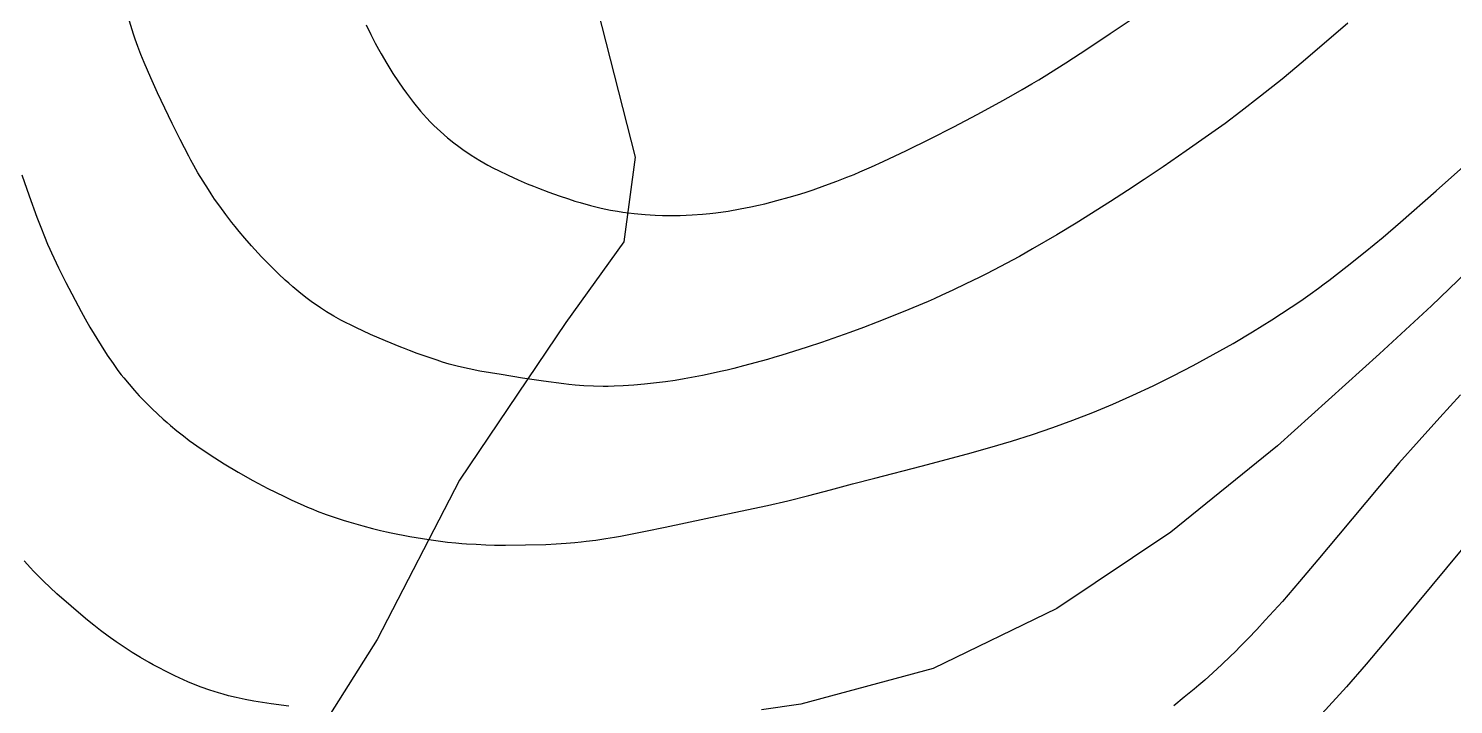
# Model space of a CAD drawing. Header units: millimetres. Extents: x 156921 to 159642, y 477538 to 479586.
# Drawn here: x 158435.2 to 158479.52, y 478565.27 to 478586.29 of the extents above; entities that cross this region are included whole.
import ezdxf

# ---------------------------------------------------------------- set-up
doc = ezdxf.new("R2010")
doc.units = ezdxf.units.MM
doc.header["$MEASUREMENT"] = 0
doc.linetypes.add('AM4', pattern=[4, 0, -4])
for name, color, linetype, transparency in [('D0025111', 66, 'AM4', 0.6), ('F0017111', 94, 'Continuous', 0.6), ('F0017114', 80, 'Continuous', 0.6)]:
    doc.layers.add(name, color=color, linetype=linetype, transparency=transparency)

msp = doc.modelspace()

# ---------------------------------------------------------------- linework, layer by layer
at = {"layer": 'D0025111', "linetype": 'Continuous', "transparency": 33554521, "flags": 128}
msp.add_lwpolyline([(158426.858, 478585.025), (158441.914, 478591.213), (158446.402, 478592.992), (158447.813, 478593.379), (158449.044, 478593.111), (158450.257, 478591.929), (158451.264, 478590.516), (158452.635, 478587.897), (158454.075, 478582.287), (158453.719, 478579.651), (158451.911, 478577.149), (158448.605, 478572.247), (158446.051, 478567.283), (158442.486, 478561.652), (158439.38, 478555.196), (158437.689, 478551.371), (158435.611, 478546.533), (158432.618, 478539.777)], dxfattribs=at)
at = {"layer": 'F0017111', "transparency": 33554521, "flags": 128}
for points in [[(158476.236, 478586.447), (158474.849, 478585.264), (158474.19, 478584.715), (158473.523, 478584.18), (158472.911, 478583.704), (158472.422, 478583.335), (158471.905, 478582.964), (158471.21, 478582.48), (158470.492, 478581.988), (158469.905, 478581.593), (158469.382, 478581.249), (158468.853, 478580.907), (158467.788, 478580.236), (158467.181, 478579.87), (158466.431, 478579.433), (158466.018, 478579.201), (158465.604, 478578.975), (158465.24, 478578.783), (158464.979, 478578.649), (158464.77, 478578.545), (158464.356, 478578.343), (158463.953, 478578.152), (158463.608, 478577.992), (158463.367, 478577.884), (158463.178, 478577.802), (158462.405, 478577.476), (158461.593, 478577.152), (158461.173, 478576.991), (158460.745, 478576.833), (158459.862, 478576.524), (158459.419, 478576.377), (158458.992, 478576.239), (158458.629, 478576.127), (158458.379, 478576.052), (158458.185, 478575.996), (158457.444, 478575.792), (158457.14, 478575.714), (158456.933, 478575.663), (158456.775, 478575.627), (158456.164, 478575.493), (158455.596, 478575.388), (158455.314, 478575.343), (158455.015, 478575.302), (158454.364, 478575.228), (158454.027, 478575.198), (158453.7, 478575.177), (158453.422, 478575.163), (158453.23, 478575.158), (158453.08, 478575.158), (158452.779, 478575.161), (158452.474, 478575.176), (158452.205, 478575.195), (158452.011, 478575.215), (158451.855, 478575.235), (158451.219, 478575.321), (158450.565, 478575.418), (158449.902, 478575.523), (158449.24, 478575.635), (158448.908, 478575.699), (158448.577, 478575.776), (158448.286, 478575.853), (158448.078, 478575.915), (158447.912, 478575.97), (158447.295, 478576.182), (158447.053, 478576.27), (158446.895, 478576.331), (158446.778, 478576.378), (158446.31, 478576.57), (158445.843, 478576.771), (158445.379, 478576.986), (158444.921, 478577.219), (158444.696, 478577.344), (158444.474, 478577.478), (158444.282, 478577.6), (158444.147, 478577.691), (158444.04, 478577.768), (158443.827, 478577.926), (158443.615, 478578.095), (158443.429, 478578.25), (158443.296, 478578.366), (158443.19, 478578.463), (158442.979, 478578.662), (158442.768, 478578.867), (158442.583, 478579.053), (158442.452, 478579.19), (158442.347, 478579.302), (158442.138, 478579.53), (158441.933, 478579.764), (158441.755, 478579.974), (158441.63, 478580.127), (158441.531, 478580.251), (158441.337, 478580.503), (158441.149, 478580.757), (158440.991, 478580.982), (158440.881, 478581.144), (158440.797, 478581.275), (158440.631, 478581.537), (158440.474, 478581.799), (158440.343, 478582.028), (158440.253, 478582.191), (158440.185, 478582.321), (158439.92, 478582.834), (158439.675, 478583.331), (158439.218, 478584.286), (158439.003, 478584.755), (158438.797, 478585.233), (158438.699, 478585.477), (158438.603, 478585.727), (158438.523, 478585.951), (158438.467, 478586.114), (158438.424, 478586.248), (158438.341, 478586.518)], [(158445.707, 478586.399), (158445.853, 478586.097), (158445.987, 478585.833), (158446.088, 478585.645), (158446.173, 478585.494), (158446.349, 478585.193), (158446.539, 478584.89), (158446.715, 478584.623), (158446.848, 478584.432), (158446.96, 478584.279), (158447.181, 478583.985), (158447.396, 478583.719), (158447.58, 478583.506), (158447.708, 478583.37), (158447.808, 478583.271), (158448.015, 478583.078), (158448.234, 478582.888), (158448.435, 478582.726), (158448.586, 478582.613), (158448.712, 478582.524), (158448.97, 478582.35), (158449.241, 478582.182), (158449.487, 478582.041), (158449.669, 478581.943), (158449.82, 478581.868), (158450.125, 478581.72), (158450.434, 478581.579), (158450.708, 478581.46), (158450.907, 478581.379), (158451.067, 478581.317), (158451.389, 478581.195), (158451.711, 478581.081), (158451.994, 478580.985), (158452.196, 478580.921), (158452.358, 478580.873), (158452.685, 478580.782), (158453.016, 478580.702), (158453.308, 478580.641), (158453.52, 478580.603), (158453.691, 478580.577), (158454.036, 478580.532), (158454.386, 478580.5), (158454.697, 478580.48), (158454.922, 478580.472), (158455.104, 478580.471), (158455.47, 478580.475), (158455.838, 478580.491), (158456.163, 478580.513), (158456.396, 478580.536), (158456.584, 478580.559), (158456.96, 478580.61), (158457.338, 478580.674), (158457.67, 478580.738), (158457.908, 478580.791), (158458.1, 478580.838), (158458.481, 478580.936), (158458.859, 478581.041), (158459.188, 478581.138), (158459.42, 478581.211), (158459.605, 478581.273), (158459.974, 478581.4), (158460.34, 478581.535), (158460.658, 478581.658), (158460.883, 478581.75), (158461.062, 478581.826), (158461.422, 478581.983), (158461.783, 478582.146), (158462.511, 478582.491), (158463.243, 478582.854), (158463.976, 478583.229), (158464.702, 478583.61), (158465.414, 478583.995), (158465.764, 478584.191), (158466.11, 478584.389), (158466.41, 478584.566), (158466.622, 478584.693), (158466.791, 478584.797), (158467.467, 478585.222), (158468.15, 478585.666), (158468.844, 478586.128), (158469.553, 478586.606)], [(158434.999, 478581.736), (158435.229, 478581.08), (158435.467, 478580.424), (158435.586, 478580.108), (158435.701, 478579.817), (158435.799, 478579.579), (158435.867, 478579.422), (158435.92, 478579.307), (158436.137, 478578.847), (158436.365, 478578.391), (158436.837, 478577.488), (158436.965, 478577.254), (158437.112, 478576.998), (158437.462, 478576.424), (158437.652, 478576.13), (158437.833, 478575.865), (158437.985, 478575.652), (158438.089, 478575.516), (158438.169, 478575.419), (158438.331, 478575.226), (158438.499, 478575.035), (158438.65, 478574.868), (158438.762, 478574.751), (158438.853, 478574.658), (158439.038, 478574.473), (158439.227, 478574.293), (158439.396, 478574.138), (158439.519, 478574.03), (158439.62, 478573.945), (158439.821, 478573.778), (158440.024, 478573.617), (158440.204, 478573.48), (158440.333, 478573.386), (158440.437, 478573.313), (158440.857, 478573.027), (158441.285, 478572.753), (158441.725, 478572.49), (158442.179, 478572.235), (158442.651, 478571.986), (158443.141, 478571.741), (158443.393, 478571.621), (158443.652, 478571.505), (158443.881, 478571.405), (158444.049, 478571.337), (158444.185, 478571.283), (158444.46, 478571.179), (158444.74, 478571.08), (158444.988, 478570.998), (158445.168, 478570.942), (158445.314, 478570.9), (158445.606, 478570.819), (158445.899, 478570.743), (158446.154, 478570.679), (158446.337, 478570.637), (158446.484, 478570.606), (158447.067, 478570.489), (158447.649, 478570.393), (158447.94, 478570.352), (158448.233, 478570.317), (158448.491, 478570.291), (158448.677, 478570.275), (158448.826, 478570.265), (158449.127, 478570.247), (158449.429, 478570.233), (158449.696, 478570.225), (158449.888, 478570.222), (158450.042, 478570.222), (158450.664, 478570.227), (158451.294, 478570.246), (158451.61, 478570.261), (158451.923, 478570.282), (158452.195, 478570.305), (158452.388, 478570.324), (158452.542, 478570.342), (158452.848, 478570.38), (158453.155, 478570.424), (158453.424, 478570.467), (158453.616, 478570.501), (158453.77, 478570.53), (158454.387, 478570.652), (158455.008, 478570.783), (158456.264, 478571.052), (158457.54, 478571.316), (158458.181, 478571.454), (158458.821, 478571.604), (158459.471, 478571.767), (158460.142, 478571.944), (158460.827, 478572.126), (158461.522, 478572.305), (158462.962, 478572.677), (158464.41, 478573.065), (158465.105, 478573.261), (158465.774, 478573.459), (158466.423, 478573.664), (158467.056, 478573.879), (158467.68, 478574.106), (158468.3, 478574.348), (158468.921, 478574.608), (158469.547, 478574.886), (158470.175, 478575.179), (158470.803, 478575.487), (158471.429, 478575.809), (158472.05, 478576.146), (158472.664, 478576.495), (158473.269, 478576.858), (158473.869, 478577.232), (158474.47, 478577.619), (158474.768, 478577.819), (158475.064, 478578.024), (158475.32, 478578.208), (158475.501, 478578.342), (158475.645, 478578.452), (158476.215, 478578.894), (158476.775, 478579.342), (158477.328, 478579.797), (158477.876, 478580.265), (158478.982, 478581.234), (158480.111, 478582.241)], [(158481.303, 478580.033), (158478.839, 478577.665), (158477.221, 478576.165), (158474.046, 478573.308), (158470.727, 478570.623), (158467.179, 478568.25), (158463.343, 478566.384), (158459.227, 478565.28), (158458.004, 478565.097)], [(158479.756, 478570.062), (158477.935, 478567.87), (158477.352, 478567.169), (158476.8, 478566.519), (158476.188, 478565.821), (158475.428, 478564.975)], [(158443.297, 478565.21), (158442.755, 478565.285), (158442.211, 478565.371), (158441.937, 478565.422), (158441.664, 478565.481), (158441.424, 478565.54), (158441.253, 478565.586), (158441.116, 478565.627), (158440.842, 478565.713), (158440.569, 478565.81), (158440.33, 478565.902), (158440.161, 478565.973), (158440.025, 478566.034), (158439.755, 478566.16), (158439.486, 478566.292), (158439.251, 478566.412), (158439.085, 478566.502), (158438.952, 478566.576), (158438.689, 478566.728), (158438.43, 478566.885), (158438.207, 478567.027), (158438.051, 478567.132), (158437.927, 478567.218), (158437.682, 478567.393), (158437.442, 478567.571), (158437.235, 478567.73), (158437.09, 478567.846), (158436.975, 478567.94), (158436.525, 478568.32), (158436.089, 478568.705), (158435.876, 478568.901), (158435.668, 478569.101), (158435.489, 478569.28), (158435.363, 478569.41), (158435.265, 478569.517), (158435.068, 478569.732)]]:
    msp.add_lwpolyline(points, dxfattribs=at)
at = {"layer": 'F0017114', "transparency": 33554521, "flags": 128}
msp.add_lwpolyline([(158479.734, 478574.896), (158479.093, 478574.192), (158478.454, 478573.48), (158477.825, 478572.766), (158477.217, 478572.058), (158475.942, 478570.534), (158475.301, 478569.763), (158474.731, 478569.089), (158474.199, 478568.474), (158473.668, 478567.884), (158473.402, 478567.598), (158473.133, 478567.318), (158472.897, 478567.076), (158472.726, 478566.906), (158472.589, 478566.772), (158472.312, 478566.507), (158472.031, 478566.247), (158471.782, 478566.023), (158471.601, 478565.865), (158471.454, 478565.742), (158471.149, 478565.49), (158470.821, 478565.23)], dxfattribs=at)

doc.saveas('drawing.dxf')
